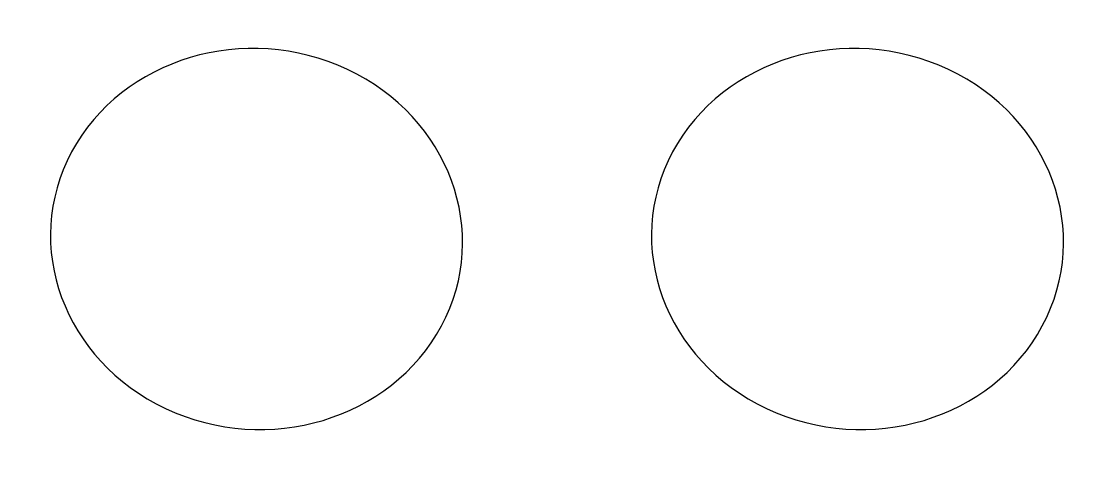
# Model space of a CAD drawing. Header units: centimetres. Extents: x -5.8 to 5.8, y -2.4 to 2.4.
import ezdxf

# ---------------------------------------------------------------- set-up
doc = ezdxf.new("R2010")
doc.units = ezdxf.units.CM
doc.header["$MEASUREMENT"] = 0
doc.layers.add('Camada 1', color=7, linetype='Continuous')

msp = doc.modelspace()

# ---------------------------------------------------------------- linework, layer by layer
at = {"layer": 'Camada 1'}
for points in [[(-2.27263, 1.8375), (-1.16754, 1.31759), (-0.7087, 0.07233), (-1.25269, -0.94232), (-1.25269, -0.94232), (-1.79805, -1.95697), (-3.13531, -2.35824), (-4.24314, -1.83696), (-4.24314, -1.83696), (-5.34857, -1.31705), (-5.80709, -0.07179), (-5.26311, 0.94286), (-5.26311, 0.94286), (-4.71806, 1.95749), (-3.37943, 2.35754), (-2.27263, 1.8375)], [(4.24303, 1.8375), (5.35118, 1.31759), (5.80696, 0.07233), (5.26197, -0.94232), (5.26197, -0.94232), (4.72034, -1.95697), (3.37935, -2.35824), (2.27255, -1.83696), (2.27255, -1.83696), (1.16574, -1.31705), (0.70995, -0.07179), (1.25396, 0.94286), (1.25396, 0.94286), (1.79797, 1.95751), (3.13657, 2.35754), (4.24303, 1.8375)]]:
    msp.add_open_spline(points, degree=3, knots=[0, 0, 0, 0, 0.2, 0.2, 0.2, 0.2, 0.4, 0.4, 0.4, 0.4, 0.6, 0.6, 0.6, 0.6, 1, 1, 1, 1], dxfattribs=at)

doc.saveas('drawing.dxf')
